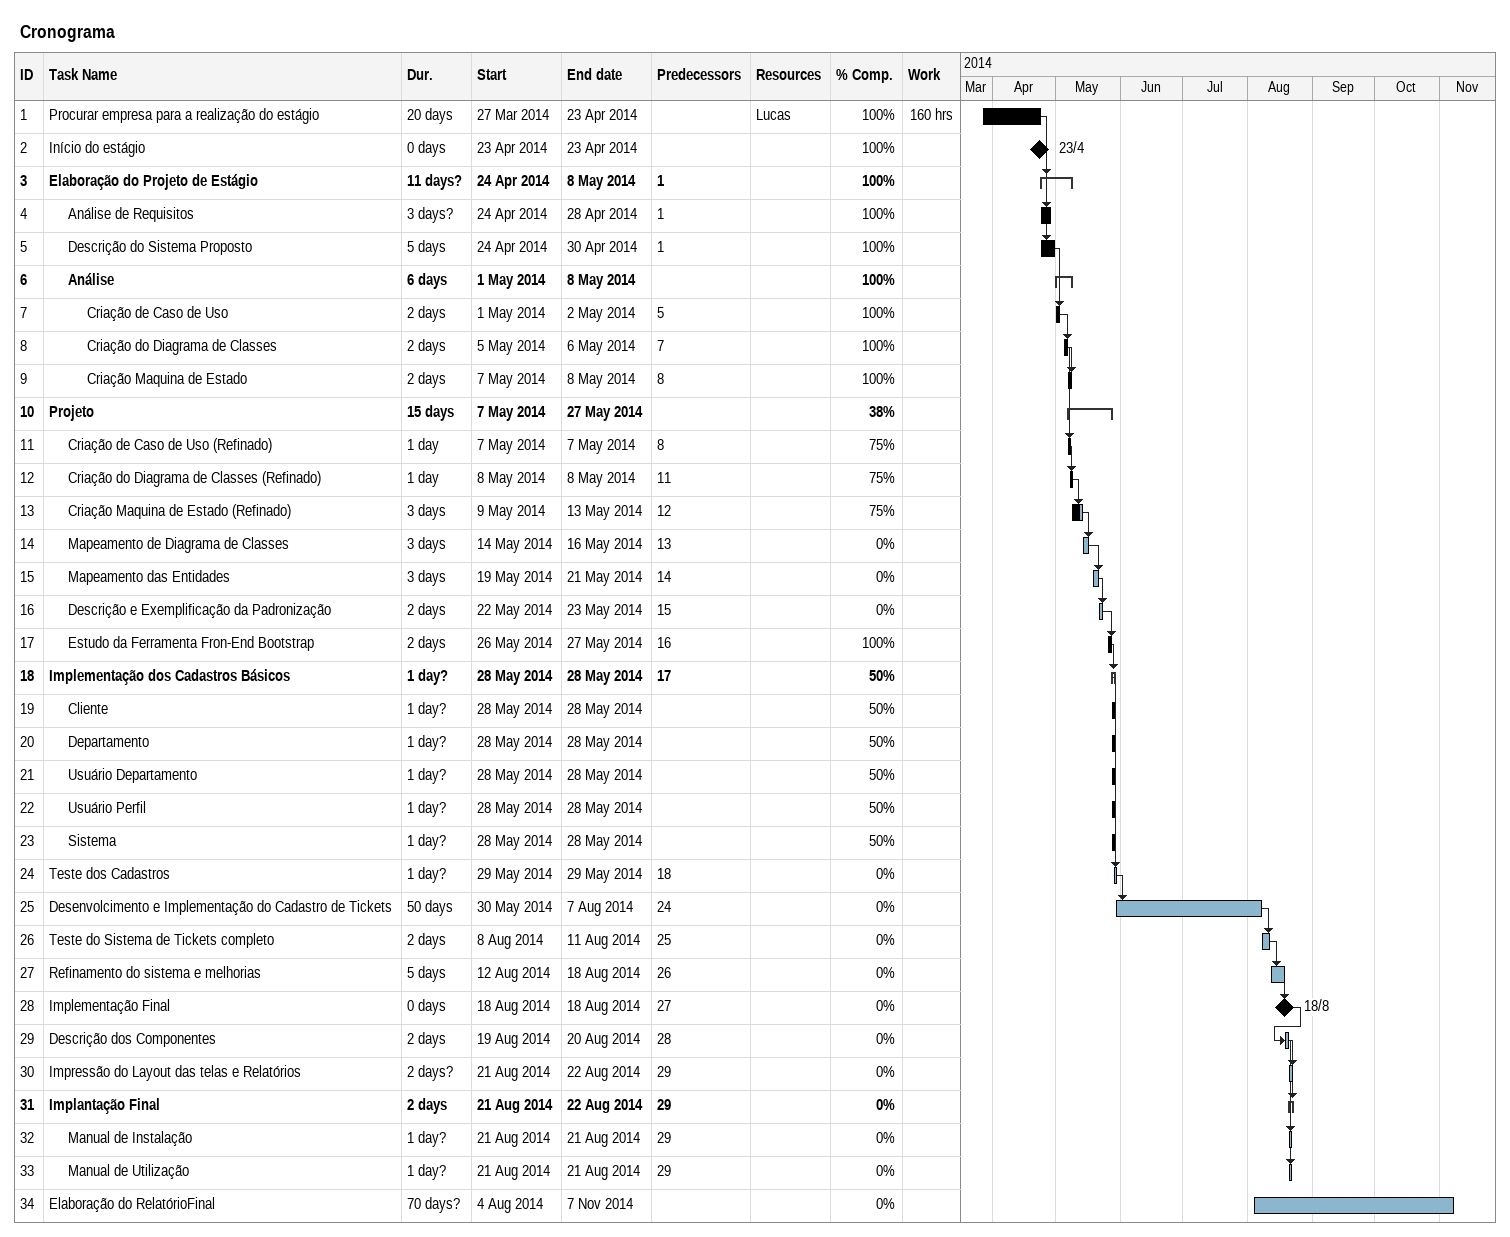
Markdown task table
Cronograma

| ID | Level | Task | Duration | Start | Finish | Predecessors | Resources | % complete | Work (h) |
|---|---|---|---|---|---|---|---|---|---|
| 1 | 1 | Procurar empresa para a realização do estágio | 20d | 2014-03-27 | 2014-04-23 |  | Lucas | 100 | 160 |
| 2 | 1 | Início do estágio | 0d | 2014-04-23 | 2014-04-23 |  |  | 100 |  |
| 3 | 1 | **Elaboração do Projeto de Estágio** | 11d? | 2014-04-24 | 2014-05-08 | 1 |  | 100 |  |
| 4 | 2 | Análise de Requisitos | 3d? | 2014-04-24 | 2014-04-28 | 1 |  | 100 |  |
| 5 | 2 | Descrição do Sistema Proposto | 5d | 2014-04-24 | 2014-04-30 | 1 |  | 100 |  |
| 6 | 2 | **Análise** | 6d | 2014-05-01 | 2014-05-08 |  |  | 100 |  |
| 7 | 3 | Criação de Caso de Uso | 2d | 2014-05-01 | 2014-05-02 | 5 |  | 100 |  |
| 8 | 3 | Criação do Diagrama de Classes | 2d | 2014-05-05 | 2014-05-06 | 7 |  | 100 |  |
| 9 | 3 | Criação Maquina de Estado | 2d | 2014-05-07 | 2014-05-08 | 8 |  | 100 |  |
| 10 | 1 | **Projeto** | 15d | 2014-05-07 | 2014-05-27 |  |  | 38 |  |
| 11 | 2 | Criação de Caso de Uso (Refinado) | 1d | 2014-05-07 | 2014-05-07 | 8 |  | 75 |  |
| 12 | 2 | Criação do Diagrama de Classes (Refinado) | 1d | 2014-05-08 | 2014-05-08 | 11 |  | 75 |  |
| 13 | 2 | Criação Maquina de Estado (Refinado) | 3d | 2014-05-09 | 2014-05-13 | 12 |  | 75 |  |
| 14 | 2 | Mapeamento de Diagrama de Classes | 3d | 2014-05-14 | 2014-05-16 | 13 |  | 0 |  |
| 15 | 2 | Mapeamento das Entidades | 3d | 2014-05-19 | 2014-05-21 | 14 |  | 0 |  |
| 16 | 2 | Descrição e Exemplificação da Padronização | 2d | 2014-05-22 | 2014-05-23 | 15 |  | 0 |  |
| 17 | 2 | Estudo da Ferramenta Fron-End Bootstrap | 2d | 2014-05-26 | 2014-05-27 | 16 |  | 100 |  |
| 18 | 1 | **Implementação dos Cadastros Básicos** | 1d? | 2014-05-28 | 2014-05-28 | 17 |  | 50 |  |
| 19 | 2 | Cliente | 1d? | 2014-05-28 | 2014-05-28 |  |  | 50 |  |
| 20 | 2 | Departamento | 1d? | 2014-05-28 | 2014-05-28 |  |  | 50 |  |
| 21 | 2 | Usuário Departamento | 1d? | 2014-05-28 | 2014-05-28 |  |  | 50 |  |
| 22 | 2 | Usuário Perfil | 1d? | 2014-05-28 | 2014-05-28 |  |  | 50 |  |
| 23 | 2 | Sistema | 1d? | 2014-05-28 | 2014-05-28 |  |  | 50 |  |
| 24 | 1 | Teste dos Cadastros | 1d? | 2014-05-29 | 2014-05-29 | 18 |  | 0 |  |
| 25 | 1 | Desenvolcimento e Implementação do Cadastro de Tickets | 50d | 2014-05-30 | 2014-08-07 | 24 |  | 0 |  |
| 26 | 1 | Teste do Sistema de Tickets completo | 2d | 2014-08-08 | 2014-08-11 | 25 |  | 0 |  |
| 27 | 1 | Refinamento do sistema e melhorias | 5d | 2014-08-12 | 2014-08-18 | 26 |  | 0 |  |
| 28 | 1 | Implementação Final | 0d | 2014-08-18 | 2014-08-18 | 27 |  | 0 |  |
| 29 | 1 | Descrição dos Componentes | 2d | 2014-08-19 | 2014-08-20 | 28 |  | 0 |  |
| 30 | 1 | Impressão do Layout das telas e Relatórios | 2d? | 2014-08-21 | 2014-08-22 | 29 |  | 0 |  |
| 31 | 1 | **Implantação Final** | 2d | 2014-08-21 | 2014-08-22 | 29 |  | 0 |  |
| 32 | 2 | Manual de Instalação | 1d? | 2014-08-21 | 2014-08-21 | 29 |  | 0 |  |
| 33 | 2 | Manual de Utilização | 1d? | 2014-08-21 | 2014-08-21 | 29 |  | 0 |  |
| 34 | 1 | Elaboração do RelatórioFinal | 70d? | 2014-08-04 | 2014-11-07 |  |  | 0 |  |
